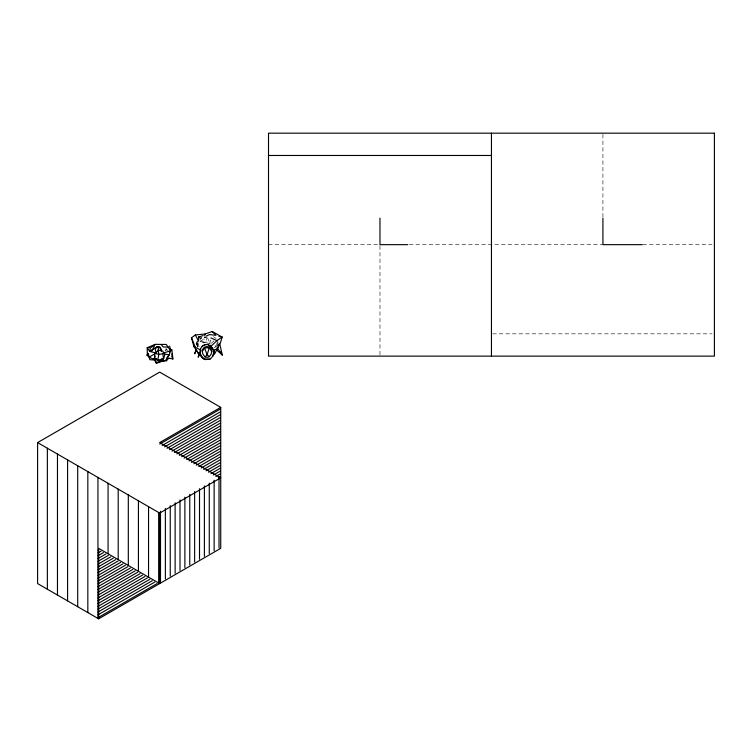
<?xml version="1.0" encoding="UTF-8"?>
<svg xmlns="http://www.w3.org/2000/svg" width="752" height="752" viewBox="0 0 752 752"><rect width="100%" height="100%" fill="white"/><g stroke="black" fill="none" stroke-linecap="round" stroke-linejoin="round"><path stroke-width="0.56" stroke-dasharray="3.76 2.82" d="M197.541 346.578L197.626 343.561L199.75 340.976L205.728 341.662L203.538 342.856L200.521 341.276L199.891 338.25M206.979 336.605L206.415 342.451L210.419 344.096L207.411 337.545M217.977 342.461L217.619 345.798L216.332 344.219M197.466 346.794L197.626 343.561L206.217 337.15M216.567 345.76L217.008 342.997M196.535 344.839L197.334 340.797L195.99 343.861M196.394 344.106L197.334 340.797M209.658 343.316L210.87 339.998L212.214 341.765M197.24 347.368L199.327 342.038M196.328 345.384L198.02 342.602M201.874 337.263L200.267 338.889L206.02 336.934L200.906 338.015M211.256 343.335L213.747 341.06L211.829 340.355M196.234 344.435L197.626 343.561M166.991 349.276L165.026 350.366L168.025 348.815M213.925 347.565L216.416 346.681M203.538 342.856L206.415 342.451L203.914 338.785M268.511 244.654L378.82 244.654M409.314 244.654L602.925 244.654M642.819 244.654L712.05 244.654M492.626 333.832L712.05 333.832M213.483 336.717L216.087 338.513M197.372 345.224L199.224 346.653M214.903 345.309L216.247 347.076M166.577 348.919L167.461 350.667M165.929 348.336L166.615 350.376M217.046 339.951L217.986 343.119M602.925 134.354L602.925 217.666M379.976 245.829L379.976 354.953"/><path stroke-width="1.13" d="M214.536 354.145L220.524 342.433L222.169 337.018L212.224 331.538L205.089 334.01L195.341 334.941L191.516 337.77L193.922 346.625L199.233 354.831L199.252 352.65M213.765 354.051L213.831 350.432L210.475 345.967L207.543 344.407L204.864 344.707L202.232 346.221C198.387 350.272 199.778 357.999 205.418 359.559L209.94 359.183C212.628 357.059 214.574 353.948 213.831 350.432L210.475 345.967M200.474 349.041L200.342 354.201L202.514 357.98L205.418 359.559M158.108 350.178L158.362 350.836L154.743 353.374L154.536 358.112L159.64 360.8L163.588 358.836L164.763 354.765L162.667 350.968L158.108 350.178L158.597 346.757L157.262 346.728L149.733 351.447L147.195 347.715L155.166 344.369L166.239 344.444L170.629 350.761L169.247 354.831L167.076 357.219L166.211 360.368L155.692 362.52L155.955 360.236L149.112 357.209L147.307 353.308L147.195 347.715L149.263 347.48M157.262 346.728L155.109 348.279L156.078 352.998L149.733 351.447L150.24 348.12L155.166 344.369L151.876 351.024M212.872 356.091L213.916 351.297L211.66 347.208L207.543 344.407L204.854 344.736L202.232 346.221M204.629 335.947L205.089 334.01M211.829 351.372L211.115 354.258L209.31 356.664L207.533 357.341L205.042 356.965L202.946 354.201L202.26 351.428L203.172 348.505L204.647 347.104L207.185 346.456L210.428 348.016L211.829 351.372L209.282 347.809L204.516 347.875L202.26 351.428M155.156 356.063L154.536 358.112L158.625 360.264M196.056 349.492L194.74 353.769L195.99 350.573M217.46 348.778L218.616 345.234M155.692 362.52L156.529 363.329L162.498 361.035L166.69 360.725L169.012 354.446M199.59 354.06L198.133 357.209L199.656 354.098M147.73 353.393L146.687 355.264L149.263 356.749L149.789 359.682L154.987 360.105M205.042 356.965L207.082 354.765L209.282 347.809L210.428 348.016M210.353 346.813L216.943 340.637L222.169 337.018L218.86 336.285M218.052 345.215L219.687 343.739L222.31 355.038L216.444 349.802M159.64 360.8L161.849 358.883M169.322 352.021L171.841 349.887L169.961 348.825M155.081 353.6L149.112 357.209L148.276 353.374M149.733 351.447L153.004 349.511M37.6 442.599L159.687 372.118L220.731 407.358L220.731 548.33L98.644 618.821L37.6 583.58L37.6 442.599L159.687 513.09L159.687 583.58L98.644 548.33L98.644 618.821M220.731 407.358L159.687 442.599L220.731 477.849L159.687 513.09M159.744 444.056L220.167 409.182M162.188 445.466L220.167 411.993M164.622 446.876L220.167 414.813M167.066 448.286L220.167 417.623M169.501 449.687L220.167 420.443M171.945 451.097L220.167 423.254M174.379 452.507L220.167 426.074M176.814 453.917L220.167 428.884M179.258 455.317L220.167 431.704M181.693 456.727L220.167 434.524M184.137 458.137L220.167 437.335M186.571 459.547L220.167 440.155M189.006 460.957L220.167 442.966M191.45 462.358L220.167 445.786M193.884 463.768L220.167 448.596M196.328 465.178L220.167 451.416M198.763 466.588L220.167 454.227M201.198 467.988L220.167 457.047M203.642 469.398L220.167 459.857M206.076 470.808L220.167 462.677M208.52 472.218L220.167 465.497M210.955 473.628L220.167 468.308M213.399 475.029L220.167 471.128M215.833 476.439L220.167 473.939M218.268 477.849L220.167 476.759M98.07 550.06L98.625 549.74M98.07 552.87L101.059 551.15M98.07 555.69L103.503 552.56M98.07 558.51L105.938 553.97M98.07 561.321L108.373 555.371M98.07 564.141L110.817 556.781M98.07 566.952L113.251 558.191M98.07 569.772L115.695 559.601M98.07 572.582L118.13 561.001M98.07 575.402L120.564 562.411M98.07 578.213L123.008 563.821M98.07 581.033L125.443 565.231M98.07 583.843L127.887 566.641M98.07 586.663L130.322 568.042M98.07 589.483L132.756 569.452M98.07 592.294L135.2 570.862M98.07 595.114L137.635 572.272M98.07 597.925L140.079 573.673M98.07 600.745L142.513 575.083M98.07 603.555L144.957 576.493M98.07 606.375L147.392 577.903M98.07 609.186L149.827 579.303M98.07 612.006L152.271 580.713M98.07 614.816L154.705 582.123M98.07 617.636L157.149 583.533M206.452 335.975L209.545 334.555L215.984 335.326L212.224 331.538M155.109 348.279L158.597 346.757L160.27 347.236L161.501 351.4M166.371 359.447L169.275 358.253L172.875 358.977L171.841 349.887M163.118 360.65L159.208 361.806M166.192 359.447L169.275 358.253M213.248 350.225L217.356 348.862M195.341 334.941L198.613 341.286L198.5 337.056L203.153 335.561M162.94 353.149L170.629 350.761L169.623 346.127M198.5 337.056L200.464 337.009M268.511 155.476L491.451 155.476M407.8 244.654L379.976 244.654L379.976 218.136M642.274 244.654L602.925 244.654L602.925 218.136M168.476 347.048L163.175 346.992L161.266 344.566M209.94 359.183L204.271 359.061L201.141 356.307L200.023 353.12M163.955 353.872L169.247 354.831M154.743 353.374L158.804 354.352L162.799 353.835L163.588 358.836L157.817 360.189L158.804 354.352L158.362 350.836M210.917 337.93L216.943 340.637M193.922 346.625L201.207 350.253M208.821 347.02L210.522 347.922M166.211 360.368L166.69 360.725M209.31 356.664L207.082 354.765L204.516 347.875M158.597 346.757L161.172 349.304M219.612 351.504L222.31 355.038L217.065 347.612M153.634 358.648L156.529 363.329M195.746 348.89L199.233 354.831M171.738 356.204L172.875 358.977M191.516 337.77L195.313 347.321M171.888 353.957L172.631 357.115M491.451 133.179L491.451 356.128M219.02 477.454L219.02 547.945M214.141 480.274L214.141 550.755M209.272 483.085L209.272 553.575M204.394 485.905L204.394 556.395M199.515 488.715L199.515 559.206M194.636 491.535L194.636 562.026M189.758 494.346L189.758 564.837M184.879 497.166L184.879 567.657M180.01 499.986L180.01 570.467M175.131 502.797L175.131 573.287M170.253 505.617L170.253 576.098M165.374 508.427L165.374 578.918M160.496 511.247L160.496 581.728M158.672 512.46L158.672 582.95M148.548 506.622L148.548 577.104M138.434 500.776L138.434 571.266M128.31 494.938L128.31 565.419M118.196 489.091L118.196 559.582M108.072 483.254L108.072 553.735M97.948 477.407L97.948 618.379M87.834 471.56L87.834 612.542M77.71 465.723L77.71 606.695M67.595 459.876L67.595 600.857M57.472 454.039L57.472 595.011M47.357 448.192L47.357 589.173M714.4 133.179L268.511 133.179L268.511 356.128L714.4 356.128L714.4 133.179"/></g></svg>
